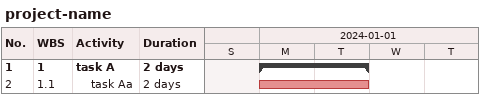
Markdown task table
project-name

| ID | WBS | Task | Duration | Start | Finish |
|---|---|---|---|---|---|
| 1 | 1 | **task A** | 2d | 2024-01-01 | 2024-01-02 |
| 2 | 1.1 | task Aa | 2d | 2024-01-01 | 2024-01-02 |
